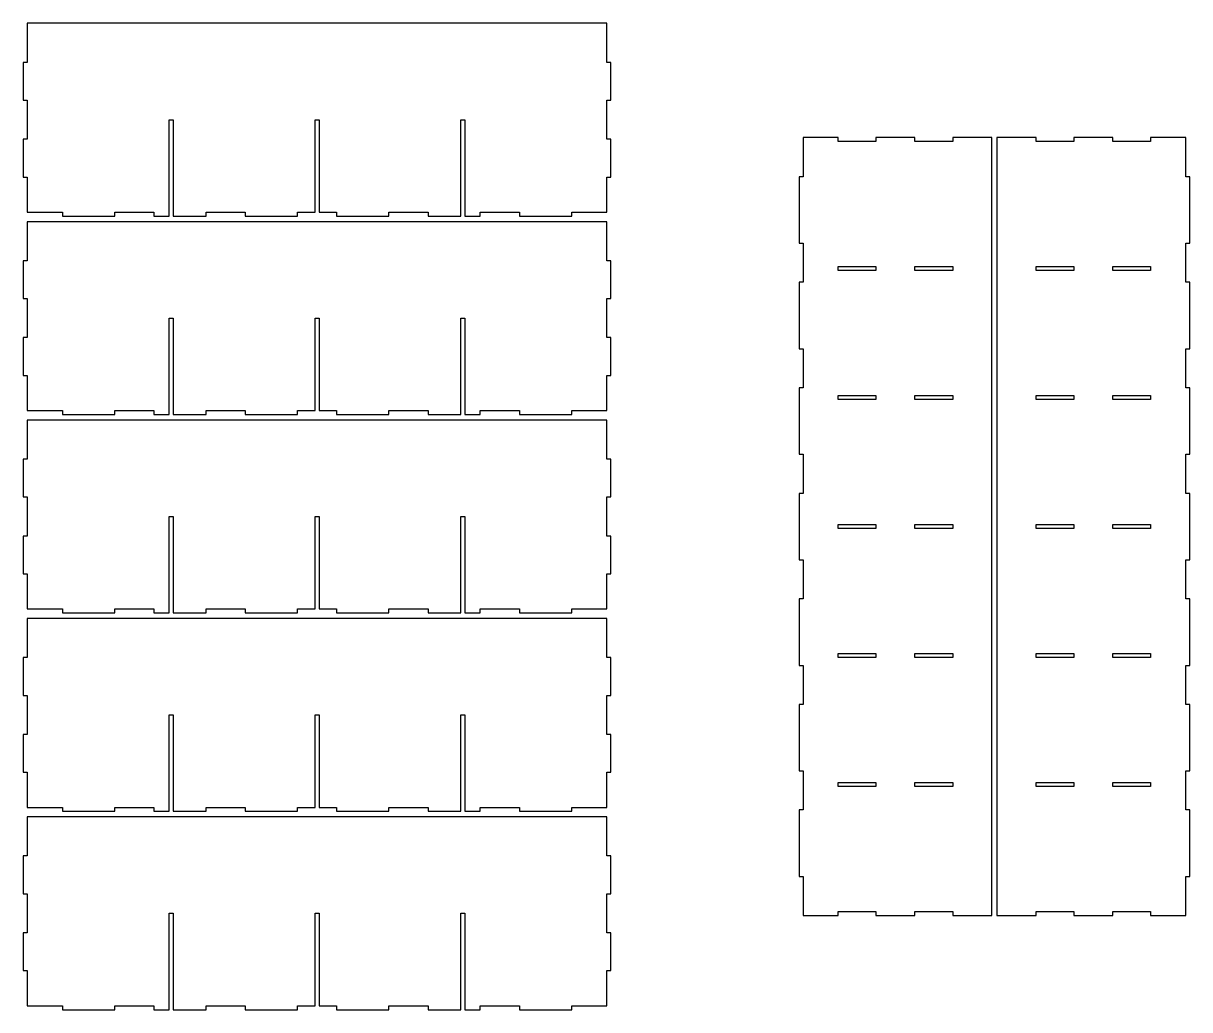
# Model space of a CAD drawing. Extents: x 50 to 2161, y 32 to 790.
# Drawn here: x 1265 to 2161, y 32 to 790 of the extents above; entities that cross this region are included whole.
import ezdxf

# ---------------------------------------------------------------- set-up
doc = ezdxf.new("R2010")
doc.units = 0
doc.layers.add('Ebene_1', color=7, linetype='CONTINUOUS')

msp = doc.modelspace()

# ---------------------------------------------------------------- linework, layer by layer
at = {"layer": 'Ebene_1', "color": 7}
for p, q in [((1267.990719, 789.670224), (1267.990719, 759.666474)), ((1713.055163, 789.670224), (1267.990719, 789.670224)), ((1267.990719, 789.670224), (1267.990719, 789.670224)), ((1713.055163, 759.666474), (1713.055163, 789.670224)), ((1267.990719, 759.666474), (1264.974469, 759.666474)), ((1264.974469, 759.666474), (1264.974469, 730.66814)), ((1716.071413, 759.666474), (1713.055163, 759.666474)), ((1716.071413, 730.66814), (1716.071413, 759.666474)), ((1264.974469, 730.66814), (1267.990719, 730.66814)), ((1267.990719, 730.66814), (1267.990719, 700.673224)), ((1713.055163, 700.673224), (1713.055163, 730.66814)), ((1713.055163, 730.66814), (1716.071413, 730.66814)), ((1376.990247, 641.671112), (1376.990247, 715.675085)), ((1376.990247, 715.675085), (1380.015302, 715.675085)), ((1380.015302, 715.675085), (1380.015302, 641.671112)), ((1489.014802, 644.687391), (1489.014802, 715.675085)), ((1489.014802, 715.675085), (1492.03108, 715.675085)), ((1492.03108, 715.675085), (1492.03108, 644.687391)), ((1601.03058, 641.671112), (1601.03058, 715.675085)), ((1601.03058, 715.675085), (1604.055635, 715.675085)), ((1604.055635, 715.675085), (1604.055635, 641.671112)), ((1267.990719, 700.673224), (1264.974469, 700.673224)), ((1264.974469, 700.673224), (1264.974469, 671.674891)), ((1716.071413, 700.673224), (1713.055163, 700.673224)), ((1716.071413, 671.674891), (1716.071413, 700.673224)), ((1863.658283, 701.914917), (1863.658283, 671.911167)), ((1890.636949, 701.914917), (1863.658283, 701.914917)), ((1863.658283, 701.914917), (1863.658283, 701.914917)), ((1890.636949, 698.898667), (1890.636949, 701.914917)), ((1919.635282, 698.898667), (1890.636949, 698.898667)), ((1949.639061, 701.914917), (1919.635282, 701.914917)), ((1919.635282, 701.914917), (1919.635282, 698.898667)), ((1949.639061, 698.898667), (1949.639061, 701.914917)), ((1978.637394, 698.898667), (1949.639061, 698.898667)), ((2008.641116, 701.914917), (1978.637394, 701.914917)), ((1978.637394, 701.914917), (1978.637394, 698.898667)), ((2008.641116, 104.776809), (2008.641116, 701.914917)), ((2012.57058, 701.914917), (2012.57058, 104.776812)), ((2042.57433, 701.914917), (2012.57058, 701.914917)), ((2012.57058, 701.914917), (2012.57058, 701.914917)), ((2042.57433, 698.898667), (2042.57433, 701.914917)), ((2071.572664, 698.898667), (2042.57433, 698.898667)), ((2101.576414, 701.914917), (2071.572664, 701.914917)), ((2071.572664, 701.914917), (2071.572664, 698.898667)), ((2101.576414, 698.898667), (2101.576414, 701.914917)), ((2130.574747, 698.898667), (2101.576414, 698.898667)), ((2157.553442, 701.914917), (2130.574747, 701.914917)), ((2130.574747, 701.914917), (2130.574747, 698.898667)), ((2157.553442, 671.911167), (2157.553442, 701.914917)), ((1863.658283, 671.911167), (1860.642033, 671.911167)), ((1860.642033, 671.911167), (1860.642033, 620.890667)), ((2160.569692, 671.911167), (2157.553442, 671.911167)), ((2160.569692, 620.890667), (2160.569692, 671.911167)), ((1264.974469, 671.674891), (1267.990719, 671.674891)), ((1267.990719, 671.674891), (1267.990719, 644.687391)), ((1713.055163, 644.687391), (1713.055163, 671.674891)), ((1713.055163, 671.674891), (1716.071413, 671.674891)), ((1267.990719, 644.687391), (1294.978219, 644.687391)), ((1267.990719, 637.375239), (1267.990719, 607.371489)), ((1713.055163, 637.375239), (1267.990719, 637.375239)), ((1267.990719, 637.375239), (1267.990719, 637.375239)), ((1294.978219, 644.687391), (1294.978219, 641.671112)), ((1294.978219, 641.671112), (1335.159608, 641.671112)), ((1335.159608, 641.671112), (1335.159608, 644.687391)), ((1335.159608, 644.687391), (1365.154524, 644.687391)), ((1365.154524, 644.687391), (1365.154524, 641.671112)), ((1365.154524, 641.671112), (1376.990247, 641.671112)), ((1380.015302, 641.671112), (1405.335913, 641.671112)), ((1405.335913, 641.671112), (1405.335913, 644.687391)), ((1405.335913, 644.687391), (1435.339691, 644.687391)), ((1435.339691, 644.687391), (1435.339691, 641.671112)), ((1435.339691, 641.671112), (1475.52108, 641.671112)), ((1475.52108, 641.671112), (1475.52108, 644.687391)), ((1475.52108, 644.687391), (1489.014802, 644.687391)), ((1492.03108, 644.687391), (1505.524802, 644.687391)), ((1505.524802, 644.687391), (1505.524802, 641.671112)), ((1505.524802, 641.671112), (1545.706191, 641.671112)), ((1545.706191, 641.671112), (1545.706191, 644.687391)), ((1545.706191, 644.687391), (1575.709969, 644.687391)), ((1575.709969, 644.687391), (1575.709969, 641.671112)), ((1575.709969, 641.671112), (1601.03058, 641.671112)), ((1604.055635, 641.671112), (1615.891358, 641.671112)), ((1615.891358, 641.671112), (1615.891358, 644.687391)), ((1615.891358, 644.687391), (1645.886274, 644.687391)), ((1645.886274, 644.687391), (1645.886274, 641.671112)), ((1645.886274, 641.671112), (1686.067663, 641.671112)), ((1686.067663, 641.671112), (1686.067663, 644.687391)), ((1686.067663, 644.687391), (1713.055163, 644.687391)), ((1713.055163, 607.371489), (1713.055163, 637.375239)), ((1860.642033, 620.890667), (1863.658283, 620.890667)), ((1863.658283, 620.890667), (1863.658283, 590.895779)), ((2157.553442, 590.895779), (2157.553442, 620.890667)), ((2157.553442, 620.890667), (2160.569692, 620.890667)), ((1267.990719, 607.371489), (1264.974469, 607.371489)), ((1264.974469, 607.371489), (1264.974469, 578.373147)), ((1716.071413, 607.371489), (1713.055163, 607.371489)), ((1716.071413, 578.373147), (1716.071413, 607.371489)), ((1890.636949, 602.890195), (1919.635282, 602.890195)), ((1890.636949, 599.873917), (1890.636949, 602.890195)), ((1890.636949, 602.890195), (1890.636949, 602.890195)), ((1919.635282, 602.890195), (1919.635282, 599.873917)), ((1949.639061, 602.890195), (1978.637394, 602.890195)), ((1949.639061, 599.873917), (1949.639061, 602.890195)), ((1949.639061, 602.890195), (1949.639061, 602.890195)), ((1978.637394, 602.890195), (1978.637394, 599.873917)), ((2042.57433, 602.890195), (2071.572664, 602.890195)), ((2042.57433, 599.873917), (2042.57433, 602.890195)), ((2042.57433, 602.890195), (2042.57433, 602.890195)), ((2071.572664, 602.890195), (2071.572664, 599.873917)), ((2101.576414, 602.890195), (2130.574747, 602.890195)), ((2101.576414, 599.873917), (2101.576414, 602.890195)), ((2101.576414, 602.890195), (2101.576414, 602.890195)), ((2130.574747, 602.890195), (2130.574747, 599.873917)), ((1919.635282, 599.873917), (1890.636949, 599.873917)), ((1978.637394, 599.873917), (1949.639061, 599.873917)), ((2071.572664, 599.873917), (2042.57433, 599.873917)), ((2130.574747, 599.873917), (2101.576414, 599.873917)), ((1863.658283, 590.895779), (1860.642033, 590.895779)), ((1860.642033, 590.895779), (1860.642033, 539.875287)), ((2160.569692, 590.895779), (2157.553442, 590.895779)), ((2160.569692, 539.875287), (2160.569692, 590.895779)), ((1264.974469, 578.373147), (1267.990719, 578.373147)), ((1267.990719, 578.373147), (1267.990719, 548.37823)), ((1713.055163, 548.37823), (1713.055163, 578.373147)), ((1713.055163, 578.373147), (1716.071413, 578.373147)), ((1376.990247, 489.376119), (1376.990247, 563.380091)), ((1376.990247, 563.380091), (1380.015302, 563.380091)), ((1380.015302, 563.380091), (1380.015302, 489.376119)), ((1489.014802, 492.392397), (1489.014802, 563.380091)), ((1489.014802, 563.380091), (1492.03108, 563.380091)), ((1492.03108, 563.380091), (1492.03108, 492.392397)), ((1601.03058, 489.376119), (1601.03058, 563.380091)), ((1601.03058, 563.380091), (1604.055635, 563.380091)), ((1604.055635, 563.380091), (1604.055635, 489.376119)), ((1267.990719, 548.37823), (1264.974469, 548.37823)), ((1264.974469, 548.37823), (1264.974469, 519.379897)), ((1716.071413, 548.37823), (1713.055163, 548.37823)), ((1716.071413, 519.379897), (1716.071413, 548.37823)), ((1860.642033, 539.875287), (1863.658283, 539.875287)), ((1863.658283, 539.875287), (1863.658283, 509.871537)), ((2157.553442, 509.871537), (2157.553442, 539.875287)), ((2157.553442, 539.875287), (2160.569692, 539.875287)), ((1264.974469, 519.379897), (1267.990719, 519.379897)), ((1267.990719, 519.379897), (1267.990719, 492.392397)), ((1713.055163, 492.392397), (1713.055163, 519.379897)), ((1713.055163, 519.379897), (1716.071413, 519.379897)), ((1863.658283, 509.871537), (1860.642033, 509.871537)), ((1860.642033, 509.871537), (1860.642033, 458.851065)), ((1890.636949, 503.874315), (1919.635282, 503.874315)), ((1890.636949, 500.858065), (1890.636949, 503.874315)), ((1890.636949, 503.874315), (1890.636949, 503.874315)), ((1919.635282, 503.874315), (1919.635282, 500.858065)), ((1949.639061, 503.874315), (1978.637394, 503.874315)), ((1949.639061, 500.858065), (1949.639061, 503.874315)), ((1949.639061, 503.874315), (1949.639061, 503.874315)), ((1978.637394, 503.874315), (1978.637394, 500.858065)), ((2042.57433, 503.874315), (2071.572664, 503.874315)), ((2042.57433, 500.858065), (2042.57433, 503.874315)), ((2042.57433, 503.874315), (2042.57433, 503.874315)), ((2071.572664, 503.874315), (2071.572664, 500.858065)), ((2101.576414, 503.874315), (2130.574747, 503.874315)), ((2101.576414, 500.858065), (2101.576414, 503.874315)), ((2101.576414, 503.874315), (2101.576414, 503.874315)), ((2130.574747, 503.874315), (2130.574747, 500.858065)), ((2160.569692, 509.871537), (2157.553442, 509.871537)), ((2160.569692, 458.851065), (2160.569692, 509.871537)), ((1919.635282, 500.858065), (1890.636949, 500.858065)), ((1978.637394, 500.858065), (1949.639061, 500.858065)), ((2071.572664, 500.858065), (2042.57433, 500.858065)), ((2130.574747, 500.858065), (2101.576414, 500.858065)), ((1267.990719, 492.392397), (1294.978219, 492.392397)), ((1267.990719, 485.080245), (1267.990719, 455.076495)), ((1713.055163, 485.080245), (1267.990719, 485.080245)), ((1267.990719, 485.080245), (1267.990719, 485.080245)), ((1294.978219, 492.392397), (1294.978219, 489.376119)), ((1294.978219, 489.376119), (1335.159608, 489.376119)), ((1335.159608, 489.376119), (1335.159608, 492.392397)), ((1335.159608, 492.392397), (1365.154524, 492.392397)), ((1365.154524, 492.392397), (1365.154524, 489.376119)), ((1365.154524, 489.376119), (1376.990247, 489.376119)), ((1380.015302, 489.376119), (1405.335913, 489.376119)), ((1405.335913, 489.376119), (1405.335913, 492.392397)), ((1405.335913, 492.392397), (1435.339691, 492.392397)), ((1435.339691, 492.392397), (1435.339691, 489.376119)), ((1435.339691, 489.376119), (1475.52108, 489.376119)), ((1475.52108, 489.376119), (1475.52108, 492.392397)), ((1475.52108, 492.392397), (1489.014802, 492.392397)), ((1492.03108, 492.392397), (1505.524802, 492.392397)), ((1505.524802, 492.392397), (1505.524802, 489.376119)), ((1505.524802, 489.376119), (1545.706191, 489.376119)), ((1545.706191, 489.376119), (1545.706191, 492.392397)), ((1545.706191, 492.392397), (1575.709969, 492.392397)), ((1575.709969, 492.392397), (1575.709969, 489.376119)), ((1575.709969, 489.376119), (1601.03058, 489.376119)), ((1604.055635, 489.376119), (1615.891358, 489.376119)), ((1615.891358, 489.376119), (1615.891358, 492.392397)), ((1615.891358, 492.392397), (1645.886274, 492.392397)), ((1645.886274, 492.392397), (1645.886274, 489.376119)), ((1645.886274, 489.376119), (1686.067663, 489.376119)), ((1686.067663, 489.376119), (1686.067663, 492.392397)), ((1686.067663, 492.392397), (1713.055163, 492.392397)), ((1713.055163, 455.076495), (1713.055163, 485.080245)), ((1860.642033, 458.851065), (1863.658283, 458.851065)), ((1863.658283, 458.851065), (1863.658283, 428.85612)), ((2157.553442, 428.85612), (2157.553442, 458.851065)), ((2157.553442, 458.851065), (2160.569692, 458.851065)), ((1267.990719, 455.076495), (1264.974469, 455.076495)), ((1264.974469, 455.076495), (1264.974469, 426.078162)), ((1716.071413, 455.076495), (1713.055163, 455.076495)), ((1716.071413, 426.078162), (1716.071413, 455.076495)), ((1264.974469, 426.078162), (1267.990719, 426.078162)), ((1267.990719, 426.078162), (1267.990719, 396.083245)), ((1713.055163, 396.083245), (1713.055163, 426.078162)), ((1713.055163, 426.078162), (1716.071413, 426.078162)), ((1863.658283, 428.85612), (1860.642033, 428.85612)), ((1860.642033, 428.85612), (1860.642033, 377.83562)), ((2160.569692, 428.85612), (2157.553442, 428.85612)), ((2160.569692, 377.83562), (2160.569692, 428.85612)), ((1376.990247, 337.081134), (1376.990247, 411.085106)), ((1376.990247, 411.085106), (1380.015302, 411.085106)), ((1380.015302, 411.085106), (1380.015302, 337.081134)), ((1489.014802, 340.097412), (1489.014802, 411.085106)), ((1489.014802, 411.085106), (1492.03108, 411.085106)), ((1492.03108, 411.085106), (1492.03108, 340.097412)), ((1601.03058, 337.081134), (1601.03058, 411.085106)), ((1601.03058, 411.085106), (1604.055635, 411.085106)), ((1604.055635, 411.085106), (1604.055635, 337.081134)), ((1890.636949, 404.849592), (1919.635282, 404.849592)), ((1890.636949, 401.833342), (1890.636949, 404.849592)), ((1890.636949, 404.849592), (1890.636949, 404.849592)), ((1919.635282, 404.849592), (1919.635282, 401.833342)), ((1949.639061, 404.849592), (1978.637394, 404.849592)), ((1949.639061, 401.833342), (1949.639061, 404.849592)), ((1949.639061, 404.849592), (1949.639061, 404.849592)), ((1978.637394, 404.849592), (1978.637394, 401.833342)), ((2042.57433, 404.849592), (2071.572664, 404.849592)), ((2042.57433, 401.833342), (2042.57433, 404.849592)), ((2042.57433, 404.849592), (2042.57433, 404.849592)), ((2071.572664, 404.849592), (2071.572664, 401.833342)), ((2101.576414, 404.849592), (2130.574747, 404.849592)), ((2101.576414, 401.833342), (2101.576414, 404.849592)), ((2101.576414, 404.849592), (2101.576414, 404.849592)), ((2130.574747, 404.849592), (2130.574747, 401.833342)), ((1267.990719, 396.083245), (1264.974469, 396.083245)), ((1264.974469, 396.083245), (1264.974469, 367.084912)), ((1716.071413, 396.083245), (1713.055163, 396.083245)), ((1716.071413, 367.084912), (1716.071413, 396.083245)), ((1919.635282, 401.833342), (1890.636949, 401.833342)), ((1978.637394, 401.833342), (1949.639061, 401.833342)), ((2071.572664, 401.833342), (2042.57433, 401.833342)), ((2130.574747, 401.833342), (2101.576414, 401.833342)), ((1860.642033, 377.83562), (1863.658283, 377.83562)), ((1863.658283, 377.83562), (1863.658283, 347.831898)), ((2157.553442, 347.831898), (2157.553442, 377.83562)), ((2157.553442, 377.83562), (2160.569692, 377.83562)), ((1264.974469, 367.084912), (1267.990719, 367.084912)), ((1267.990719, 367.084912), (1267.990719, 340.097412)), ((1713.055163, 340.097412), (1713.055163, 367.084912)), ((1713.055163, 367.084912), (1716.071413, 367.084912)), ((1863.658283, 347.831898), (1860.642033, 347.831898)), ((1860.642033, 347.831898), (1860.642033, 296.811398)), ((2160.569692, 347.831898), (2157.553442, 347.831898)), ((2160.569692, 296.811398), (2160.569692, 347.831898)), ((1267.990719, 340.097412), (1294.978219, 340.097412)), ((1267.990719, 332.785232), (1267.990719, 302.78148)), ((1713.055163, 332.785232), (1267.990719, 332.785232)), ((1267.990719, 332.785232), (1267.990719, 332.785232)), ((1294.978219, 340.097412), (1294.978219, 337.081134)), ((1294.978219, 337.081134), (1335.159608, 337.081134)), ((1335.159608, 337.081134), (1335.159608, 340.097412)), ((1335.159608, 340.097412), (1365.154524, 340.097412)), ((1365.154524, 340.097412), (1365.154524, 337.081134)), ((1365.154524, 337.081134), (1376.990247, 337.081134)), ((1380.015302, 337.081134), (1405.335913, 337.081134)), ((1405.335913, 337.081134), (1405.335913, 340.097412)), ((1405.335913, 340.097412), (1435.339691, 340.097412)), ((1435.339691, 340.097412), (1435.339691, 337.081134)), ((1435.339691, 337.081134), (1475.52108, 337.081134)), ((1475.52108, 337.081134), (1475.52108, 340.097412)), ((1475.52108, 340.097412), (1489.014802, 340.097412)), ((1492.03108, 340.097412), (1505.524802, 340.097412)), ((1505.524802, 340.097412), (1505.524802, 337.081134)), ((1505.524802, 337.081134), (1545.706191, 337.081134)), ((1545.706191, 337.081134), (1545.706191, 340.097412)), ((1545.706191, 340.097412), (1575.709969, 340.097412)), ((1575.709969, 340.097412), (1575.709969, 337.081134)), ((1575.709969, 337.081134), (1601.03058, 337.081134)), ((1604.055635, 337.081134), (1615.891358, 337.081134)), ((1615.891358, 337.081134), (1615.891358, 340.097412)), ((1615.891358, 340.097412), (1645.886274, 340.097412)), ((1645.886274, 340.097412), (1645.886274, 337.081134)), ((1645.886274, 337.081134), (1686.067663, 337.081134)), ((1686.067663, 337.081134), (1686.067663, 340.097412)), ((1686.067663, 340.097412), (1713.055163, 340.097412)), ((1713.055163, 302.78148), (1713.055163, 332.785232)), ((1890.636949, 305.833676), (1919.635282, 305.833676)), ((1890.636949, 302.817454), (1890.636949, 305.833676)), ((1890.636949, 305.833676), (1890.636949, 305.833676)), ((1919.635282, 305.833676), (1919.635282, 302.817454)), ((1949.639061, 305.833676), (1978.637394, 305.833676)), ((1949.639061, 302.817454), (1949.639061, 305.833676)), ((1949.639061, 305.833676), (1949.639061, 305.833676)), ((1978.637394, 305.833676), (1978.637394, 302.817454)), ((2042.57433, 305.833676), (2071.572664, 305.833676)), ((2042.57433, 302.817454), (2042.57433, 305.833676)), ((2042.57433, 305.833676), (2042.57433, 305.833676)), ((2071.572664, 305.833676), (2071.572664, 302.817454)), ((2101.576414, 305.833676), (2130.574747, 305.833676)), ((2101.576414, 302.817454), (2101.576414, 305.833676)), ((2101.576414, 305.833676), (2101.576414, 305.833676)), ((2130.574747, 305.833676), (2130.574747, 302.817454)), ((1267.990719, 302.78148), (1264.974469, 302.78148)), ((1264.974469, 302.78148), (1264.974469, 273.783147)), ((1716.071413, 302.78148), (1713.055163, 302.78148)), ((1716.071413, 273.783147), (1716.071413, 302.78148)), ((1860.642033, 296.811398), (1863.658283, 296.811398)), ((1863.658283, 296.811398), (1863.658283, 266.816453)), ((1919.635282, 302.817454), (1890.636949, 302.817454)), ((1978.637394, 302.817454), (1949.639061, 302.817454)), ((2071.572664, 302.817454), (2042.57433, 302.817454)), ((2130.574747, 302.817454), (2101.576414, 302.817454)), ((2157.553442, 266.816453), (2157.553442, 296.811398)), ((2157.553442, 296.811398), (2160.569692, 296.811398)), ((1264.974469, 273.783147), (1267.990719, 273.783147)), ((1267.990719, 273.783147), (1267.990719, 243.788232)), ((1713.055163, 243.788232), (1713.055163, 273.783147)), ((1713.055163, 273.783147), (1716.071413, 273.783147)), ((1863.658283, 266.816453), (1860.642033, 266.816453)), ((1860.642033, 266.816453), (1860.642033, 215.795976)), ((2160.569692, 266.816453), (2157.553442, 266.816453)), ((2160.569692, 215.795979), (2160.569692, 266.816453)), ((1376.990247, 184.78612), (1376.990247, 258.790093)), ((1376.990247, 258.790093), (1380.015302, 258.790093)), ((1380.015302, 258.790093), (1380.015302, 184.78612)), ((1489.014802, 187.802399), (1489.014802, 258.790093)), ((1489.014802, 258.790093), (1492.03108, 258.790093)), ((1492.03108, 258.790093), (1492.03108, 187.802399)), ((1601.03058, 184.78612), (1601.03058, 258.790093)), ((1601.03058, 258.790093), (1604.055635, 258.790093)), ((1604.055635, 258.790093), (1604.055635, 184.78612)), ((1267.990719, 243.788232), (1264.974469, 243.788232)), ((1264.974469, 243.788232), (1264.974469, 214.789899)), ((1716.071413, 243.788232), (1713.055163, 243.788232)), ((1716.071413, 214.789899), (1716.071413, 243.788232)), ((1860.642033, 215.795976), (1863.658283, 215.795976)), ((1863.658283, 215.795976), (1863.658283, 185.792226)), ((2157.553442, 185.792229), (2157.553442, 215.795979)), ((2157.553442, 215.795979), (2160.569692, 215.795979)), ((1264.974469, 214.789899), (1267.990719, 214.789899)), ((1267.990719, 214.789899), (1267.990719, 187.802399)), ((1713.055163, 187.802399), (1713.055163, 214.789899)), ((1713.055163, 214.789899), (1716.071413, 214.789899)), ((1890.636949, 206.808948), (1919.635282, 206.808948)), ((1890.636949, 203.792726), (1890.636949, 206.808948)), ((1890.636949, 206.808948), (1890.636949, 206.808948)), ((1919.635282, 206.808948), (1919.635282, 203.792726)), ((1949.639061, 206.808948), (1978.637394, 206.808948)), ((1949.639061, 203.792726), (1949.639061, 206.808948)), ((1949.639061, 206.808948), (1949.639061, 206.808948)), ((1978.637394, 206.808948), (1978.637394, 203.792726)), ((2042.57433, 206.808951), (2071.572664, 206.808951)), ((2042.57433, 203.792729), (2042.57433, 206.808951)), ((2042.57433, 206.808951), (2042.57433, 206.808951)), ((2071.572664, 206.808951), (2071.572664, 203.792729)), ((2101.576414, 206.808951), (2130.574747, 206.808951)), ((2101.576414, 203.792729), (2101.576414, 206.808951)), ((2101.576414, 206.808951), (2101.576414, 206.808951)), ((2130.574747, 206.808951), (2130.574747, 203.792729)), ((1919.635282, 203.792726), (1890.636949, 203.792726)), ((1978.637394, 203.792726), (1949.639061, 203.792726)), ((2071.572664, 203.792729), (2042.57433, 203.792729)), ((2130.574747, 203.792729), (2101.576414, 203.792729)), ((1267.990719, 187.802399), (1294.978219, 187.802399)), ((1267.990719, 180.490244), (1267.990719, 150.486494)), ((1713.055163, 180.490244), (1267.990719, 180.490244)), ((1267.990719, 180.490244), (1267.990719, 180.490244)), ((1294.978219, 187.802399), (1294.978219, 184.78612)), ((1294.978219, 184.78612), (1335.159608, 184.78612)), ((1335.159608, 184.78612), (1335.159608, 187.802399)), ((1335.159608, 187.802399), (1365.154524, 187.802399)), ((1365.154524, 187.802399), (1365.154524, 184.78612)), ((1365.154524, 184.78612), (1376.990247, 184.78612)), ((1380.015302, 184.78612), (1405.335913, 184.78612)), ((1405.335913, 184.78612), (1405.335913, 187.802399)), ((1405.335913, 187.802399), (1435.339691, 187.802399)), ((1435.339691, 187.802399), (1435.339691, 184.78612)), ((1435.339691, 184.78612), (1475.52108, 184.78612)), ((1475.52108, 184.78612), (1475.52108, 187.802399)), ((1475.52108, 187.802399), (1489.014802, 187.802399)), ((1492.03108, 187.802399), (1505.524802, 187.802399)), ((1505.524802, 187.802399), (1505.524802, 184.78612)), ((1505.524802, 184.78612), (1545.706191, 184.78612)), ((1545.706191, 184.78612), (1545.706191, 187.802399)), ((1545.706191, 187.802399), (1575.709969, 187.802399)), ((1575.709969, 187.802399), (1575.709969, 184.78612)), ((1575.709969, 184.78612), (1601.03058, 184.78612)), ((1604.055635, 184.78612), (1615.891358, 184.78612)), ((1615.891358, 184.78612), (1615.891358, 187.802399)), ((1615.891358, 187.802399), (1645.886274, 187.802399)), ((1645.886274, 187.802399), (1645.886274, 184.78612)), ((1645.886274, 184.78612), (1686.067663, 184.78612)), ((1686.067663, 184.78612), (1686.067663, 187.802399)), ((1686.067663, 187.802399), (1713.055163, 187.802399)), ((1713.055163, 150.486494), (1713.055163, 180.490244)), ((1863.658283, 185.792226), (1860.642033, 185.792226)), ((1860.642033, 185.792226), (1860.642033, 134.771725)), ((2160.569692, 185.792229), (2157.553442, 185.792229)), ((2160.569692, 134.771728), (2160.569692, 185.792229)), ((1267.990719, 150.486494), (1264.974469, 150.486494)), ((1264.974469, 150.486494), (1264.974469, 121.48816)), ((1716.071413, 150.486494), (1713.055163, 150.486494)), ((1716.071413, 121.48816), (1716.071413, 150.486494)), ((1860.642033, 134.771725), (1863.658283, 134.771725)), ((1863.658283, 134.771725), (1863.658283, 104.776809)), ((2157.553442, 104.776812), (2157.553442, 134.771728)), ((2157.553442, 134.771728), (2160.569692, 134.771728)), ((1264.974469, 121.48816), (1267.990719, 121.48816)), ((1267.990719, 121.48816), (1267.990719, 91.493244)), ((1713.055163, 91.493244), (1713.055163, 121.48816)), ((1713.055163, 121.48816), (1716.071413, 121.48816)), ((1890.636949, 104.776809), (1890.636949, 107.793059)), ((1890.636949, 107.793059), (1919.635282, 107.793059)), ((1919.635282, 107.793059), (1919.635282, 104.776809)), ((1949.639061, 104.776809), (1949.639061, 107.793059)), ((1949.639061, 107.793059), (1978.637394, 107.793059)), ((1978.637394, 107.793059), (1978.637394, 104.776809)), ((2042.57433, 104.776812), (2042.57433, 107.793062)), ((2042.57433, 107.793062), (2071.572664, 107.793062)), ((2071.572664, 107.793062), (2071.572664, 104.776812)), ((2101.576414, 104.776812), (2101.576414, 107.793062)), ((2101.576414, 107.793062), (2130.574747, 107.793062)), ((2130.574747, 107.793062), (2130.574747, 104.776812)), ((1376.990247, 32.491132), (1376.990247, 106.495105)), ((1376.990247, 106.495105), (1380.015302, 106.495105)), ((1380.015302, 106.495105), (1380.015302, 32.491132)), ((1489.014802, 35.507411), (1489.014802, 106.495105)), ((1489.014802, 106.495105), (1492.03108, 106.495105)), ((1492.03108, 106.495105), (1492.03108, 35.507411)), ((1601.03058, 32.491132), (1601.03058, 106.495105)), ((1601.03058, 106.495105), (1604.055635, 106.495105)), ((1604.055635, 106.495105), (1604.055635, 32.491132)), ((1863.658283, 104.776809), (1890.636949, 104.776809)), ((1919.635282, 104.776809), (1949.639061, 104.776809)), ((1978.637394, 104.776809), (2008.641116, 104.776809)), ((2012.57058, 104.776812), (2042.57433, 104.776812)), ((2071.572664, 104.776812), (2101.576414, 104.776812)), ((2130.574747, 104.776812), (2157.553442, 104.776812)), ((1267.990719, 91.493244), (1264.974469, 91.493244)), ((1264.974469, 91.493244), (1264.974469, 62.494911)), ((1716.071413, 91.493244), (1713.055163, 91.493244)), ((1716.071413, 62.494911), (1716.071413, 91.493244)), ((1264.974469, 62.494911), (1267.990719, 62.494911)), ((1267.990719, 62.494911), (1267.990719, 35.507411)), ((1713.055163, 35.507411), (1713.055163, 62.494911)), ((1713.055163, 62.494911), (1716.071413, 62.494911)), ((1267.990719, 35.507411), (1294.978219, 35.507411)), ((1294.978219, 35.507411), (1294.978219, 32.491132)), ((1294.978219, 32.491132), (1335.159608, 32.491132)), ((1335.159608, 32.491132), (1335.159608, 35.507411)), ((1335.159608, 35.507411), (1365.154524, 35.507411)), ((1365.154524, 35.507411), (1365.154524, 32.491132)), ((1365.154524, 32.491132), (1376.990247, 32.491132)), ((1380.015302, 32.491132), (1405.335913, 32.491132)), ((1405.335913, 32.491132), (1405.335913, 35.507411)), ((1405.335913, 35.507411), (1435.339691, 35.507411)), ((1435.339691, 35.507411), (1435.339691, 32.491132)), ((1435.339691, 32.491132), (1475.52108, 32.491132)), ((1475.52108, 32.491132), (1475.52108, 35.507411)), ((1475.52108, 35.507411), (1489.014802, 35.507411)), ((1492.03108, 35.507411), (1505.524802, 35.507411)), ((1505.524802, 35.507411), (1505.524802, 32.491132)), ((1505.524802, 32.491132), (1545.706191, 32.491132)), ((1545.706191, 32.491132), (1545.706191, 35.507411)), ((1545.706191, 35.507411), (1575.709969, 35.507411)), ((1575.709969, 35.507411), (1575.709969, 32.491132)), ((1575.709969, 32.491132), (1601.03058, 32.491132)), ((1604.055635, 32.491132), (1615.891358, 32.491132)), ((1615.891358, 32.491132), (1615.891358, 35.507411)), ((1615.891358, 35.507411), (1645.886274, 35.507411)), ((1645.886274, 35.507411), (1645.886274, 32.491132)), ((1645.886274, 32.491132), (1686.067663, 32.491132)), ((1686.067663, 32.491132), (1686.067663, 35.507411)), ((1686.067663, 35.507411), (1713.055163, 35.507411))]:
    msp.add_line(p, q, dxfattribs=at)

doc.saveas('drawing.dxf')
